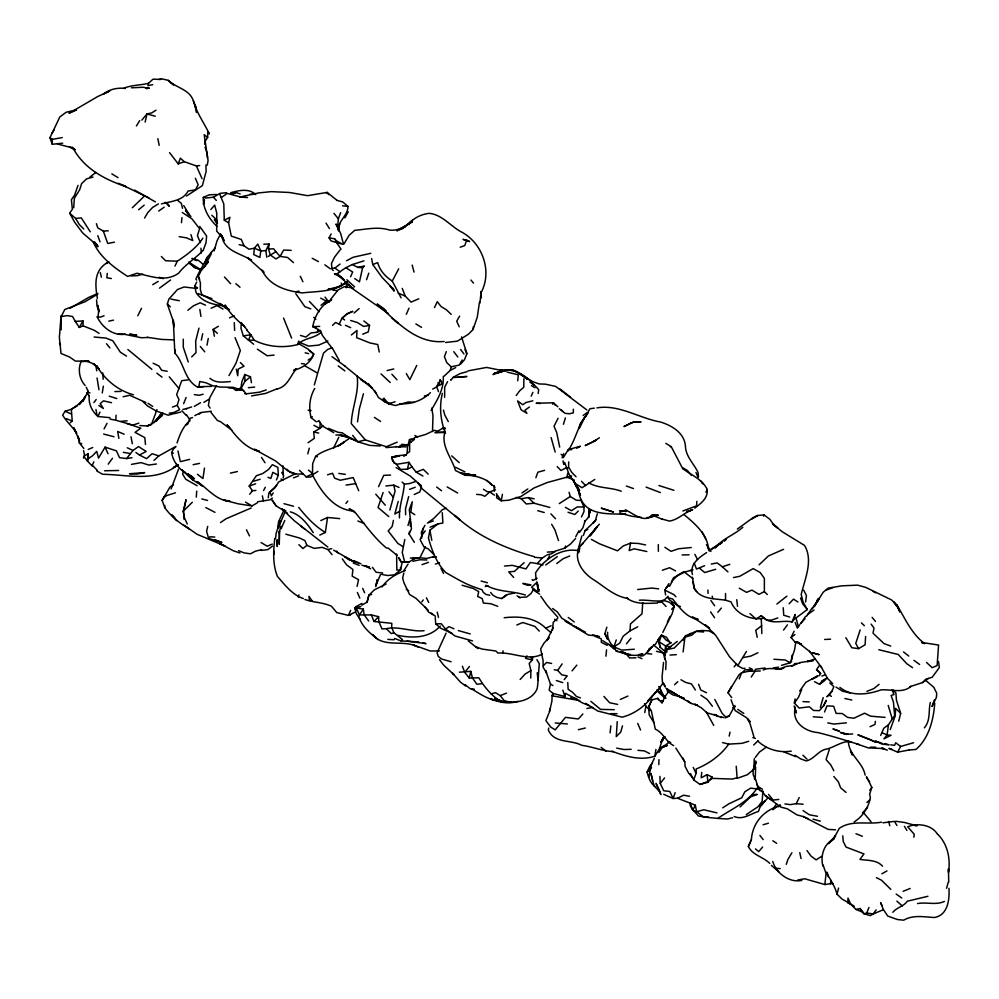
<?xml version="1.0" encoding="UTF-8"?>
<svg xmlns="http://www.w3.org/2000/svg" width="999" height="999" viewBox="0 0 999 999"><rect width="100%" height="100%" fill="white"/><g stroke="black" fill="none" stroke-linecap="round" stroke-linejoin="round"><path stroke-width="1.5" d="M183.292 339.173L183.279 347.202L188.262 361.988M496.653 495.279L496.653 497.827L501.211 500.774L508.853 500.187L521.003 496.453L534.103 487.949L547.265 482.517L571.628 475.886M948.95 888.311C949.649 899.487 947.914 915.221 934.427 917.507C924.1 916.995 913.186 914.584 903.683 920.179L897.552 919.555L887.774 916.071L883.328 909.44L880.569 902.584L882.129 905.618M357.142 376.123C359.34 392.495 351.898 407.492 351.286 423.613L365.372 439.922L386.326 446.728L397.165 442.195M62.662 143.182L52.26 144.268L52.285 139.373L49.95 137.687L59.853 116.945L66.121 112.263L75.924 110.052M183.017 524.562L189.173 528.833C179.67 523.251 171.279 516.708 164.785 507.704L164.81 505.444M481.019 296.578L481.081 291.571L479.97 303.022M530.744 678.121L530.881 670.541L529.183 663.411L532.367 659.989L532.692 657.117M568.706 461.875L568.606 467.182L571.753 472.34L576.036 476.748M410.314 526.198L410.489 518.706M706.53 781.917L700.074 784.465L693.681 779.944L696.091 773.388L696.203 768.968C708.978 763.711 720.516 755.644 728.721 744.118L741.945 743.343L748.688 741.295M399.475 517.919C398.913 506.293 403.559 495.604 404.295 484.09L402.085 482.08M658.828 764.572L658.965 759.627M204.832 144.38L204.82 141.746L207.642 137.412L207.842 131.743L209.34 133.878C204.058 122.815 196.603 112.899 193.406 100.961C189.66 89.211 176.074 87.937 168.182 80.332L161.626 78.821L158.928 79.458M767.282 594.517L764.36 591.633L764.372 578.384L760.214 572.552L753.184 568.606L739.847 576.261L733.491 577.584M274.101 554.258L274.213 551.348M948.713 882.204L948.451 868.793L948.463 872.377M795.816 642.17L794.517 649.962L790.197 662.749L781.468 665.384M263.798 244.206L269.081 244.043L265.884 250.587L260.801 250.961L254.395 248.227L248.888 249.213L244.006 245.766L241.321 239.473L231.293 236.114L228.584 222.752L224.288 220.23L223.776 203.896L219.53 193.644L213.474 197.215L205.831 198.039L203.297 197.402C202.722 208.429 209.103 219.056 216.983 226.348M797.814 879.957L804.757 878.783L824.849 884.552L826.073 873.638L823.114 865.034M665.696 669.617L666.096 661.575L664.522 657.979L666.233 649.775L677.285 641.408M279.445 531.118L279.258 544.143L279.445 531.118L278.996 533.279L280.831 526.186M865.584 636.488L865.134 644.767L858.591 648.651L851.785 647.727L845.841 637.699M948.538 872.015C950.561 858.616 947.676 844.367 937.949 834.452M70.242 422.764L72.215 421.004L71.341 409.303L77.185 405.569L71.341 409.303L65.097 411.251L62.637 415.109C66.483 421.753 72.502 426.698 76.698 433.354L73.751 427.697L79.57 440.921L77.91 436.001L79.308 442.869L83.841 448.476M552.135 694.917L551.923 701.086L549.4 712.212M795.354 707.23C791.208 721.815 804.882 731.58 817.869 732.567C832.005 736.026 845.454 740.334 859.277 744.58M696.84 501.348L696.565 505.844L682.879 510.976M762.474 789.285L757.642 786.263L755.744 779.557L754.37 778.858L755.232 779.52L755.644 767.032M97.74 294.118L84.94 301.785L64.785 309.49L61.151 316.683L61.176 329.782M354.008 511.076C333.916 509.952 320.929 491.333 312.462 474.875L312.687 463.586L315.609 456.418C323.926 449.375 335.614 448.713 344.305 442.07L338.299 445.866L348.888 438.773M607.642 632.217C607.03 637.724 609.715 643.406 613.948 646.852L619.817 643.056L623.126 636.263L630.007 630.869L630.469 623.938L642.007 613.773L642.732 602.634M196.279 497.102L196.716 491.158M241.396 322.602L240.984 328.321L243.344 335.901L253.646 344.218M479.47 302.16L477.297 317.058L473.026 329.533L468.456 334.19L457.392 341.159L445.566 342.507M791.745 659.939L792.082 655.307M320.242 422.477L319.78 428.434L313.674 432.055L314.31 438.361L308.029 442.744M588.598 517.195L590.059 509.877L588.598 517.195L589.198 509.478L588.598 517.195L584.465 521.878L585.152 520.779L582.879 527.809L579.507 532.342M61.064 315.759L59.378 337.35L60.989 353.434L69.68 357.093L75.424 361.101L89.011 361.213L81.356 361.576M83.541 458.079L83.741 456.331L88.037 453.758L87.45 461.063L92.283 466.108M138.824 423.139L132.805 425.112L115.722 420.192L116.121 415.234M277.997 528.121L278.509 521.853L284.24 509.552M755.219 766.083L755.644 761.026L755.119 765.296M754.282 758.653L753.808 768.843M340.647 212.625L338.374 218.793L337.849 224.7L339.161 230.657L336.026 224.013L340.746 233.654L343.132 242.882M338.474 230.906C337.25 221.141 348.077 215.846 347.952 206.381L342.645 201.873L336.763 200.387M181.468 222.677L181.968 217.62M357.517 421.84L359.315 409.053L363.436 393.756M605.931 656.206L606.568 649.787M701.748 772.402L701.198 777.809L707.117 774.662L712.037 777.01L712.487 778.371L732.592 779.083L737.087 777.647L736.238 766.233M275.549 538.561L276.124 533.241L278.221 527.11M517.707 380.756L518.344 374.825L507.017 372.065M107.305 273.376L106.831 277.784L111.351 278.534M291.196 250.362L283.641 250.062L280.107 256.368L275.974 258.941L270.267 254.982L268.531 249.001L269.081 244.043M552.372 630.344L553.271 622.265L557.754 618.319M610.077 732.841L610.851 725.848M319.792 535.077L325.349 532.467L327.535 517.482L339.722 518.618M714.16 633.616L708.728 630.844L701.435 630.506L696.166 631.356L691.695 635.164L684.914 637.2L683.116 651.935M617.232 721.653L616.271 736.638L620.704 732.117L622.514 725.886M431.081 410.452C437.387 399.687 444.006 389.485 443.269 376.436M769.792 863.386C763.236 856.83 752.522 855.269 748.363 846.478L751.086 839.884M725.524 593.506L725.536 600.187L730.993 601.835C736.076 614.447 751.223 620.579 763.985 618.206C772.14 624.987 782.791 619.68 792.007 621.977L794.242 619.293L807.317 609.527L803.159 602.235L801.198 594.542C804.844 578.896 813.536 560.476 804.507 545.404L782.492 531.905L772.639 524.013L777.771 528.084L773.638 524.188M268.269 497.727L268.881 492.919L276.661 485.414M473.026 329.533L473.414 326.573M805.606 601.997L806.43 595.579L803.696 590.134M538.161 393.481L538.686 389.548L533.878 384.54M283.216 477.872L283.591 475.212L282.168 472.702M663.536 662.412L662.1 676.473L662.424 682.18L665.134 686.937L664.897 685.389M346.278 287.737L347.128 281.805M664.859 651.373L665.646 645.978L670.966 642.832L665.983 639.972L661.525 635.102L658.241 639.497L659.989 647.015L664.859 651.373L665.084 655.294M278.159 527.672L279.096 521.416M875.411 721.34L874.949 724.45L870.042 726.698M414.373 542.345L409.115 534.04L409.515 531.431M694.804 508.141C700.898 503.259 708.054 498.476 707.23 489.51C702.622 479.32 691.046 475.074 682.667 468.543L682.767 467.819L687.349 470.454L691.358 475.374M73.689 207.829L74.363 198.339L79.708 189.648L81.618 183.604L86.626 178.833L93.032 177.073M523.913 378.733L523.726 387.3L519.567 390.909L516.233 395.504M913.823 837.237L914.272 834.327L907.704 826.797C917.419 822.839 931.493 824.487 937.474 834.177M204.47 468.056L202.947 478.546L197.402 474.238M755.232 765.147L755.706 762.15L754.208 769.155L755.444 763.498L753.096 769.68L753.171 774.512L755.232 779.52M102.26 392.932L103.347 386.163M553.284 627.447L547.065 640.047L549.088 637.612L544.105 643.006L540.646 648.9L543.094 660.564L543.131 667.257L546.553 672.889L545.604 670.516L550.449 683.953L549.15 690.209L552.971 693.418L564.947 696.54L565.459 693.393L577.11 699.437L570.829 697.727L576.735 699.025M611.863 751.198C625.424 756.293 640.484 761.038 654.832 756.181L655.918 749.475M824.849 884.552L830.444 883.728L830.993 880.369M233.866 388.973L236.189 390.422L240.921 387.774L241.945 381.593L244.755 374.525L250.487 376.798L251.436 382.704M644.78 712.549L645.891 706.093L644.567 703.621M196.84 288.499L184.091 286.975L177.41 289.573L168.856 299.163L167.308 304.108L173.314 321.241L173.851 327.023L173.314 320.204L174.825 353.097C184.291 362.974 184.291 380.107 197.652 387.125L198.851 386.725L199.775 381.493L206.131 382.829L212.637 385.726L220.242 387.05L233.054 387.325L243.731 390.759M823.601 705.818L826.348 700.311L823.526 705.744L819.417 710.639L813.561 710.464L809.377 706.805L799.125 708.054L794.355 703.071L795.129 698.913M386.326 446.728L386.163 447.602L396.303 446.828M408.678 496.59L405.519 508.703L405.606 514.747M549.388 711.738L549.987 708.466M794.242 619.293L795.117 614.522L792.007 621.977M404.807 539.485L402.26 552.447L404.77 562.237L408.953 562.087L414.922 558.254L419.992 557.617L425.399 546.69M174.825 353.097L175.399 350.075M442.282 512.687L442.869 523.001L437.899 523.963L429.907 530.232L428.446 537.962C431.805 550.424 436.65 563.174 445.716 572.552C455.806 578.146 465.634 584.427 476.71 587.874M207.005 345.142L208.267 338.486M502.447 494.293L501.211 500.774L496.353 493.643M274.775 538.473C273.351 551.073 272.565 564.36 277.422 576.435C284.827 584.877 292.42 594.917 303.334 598.576M363.836 320.966L369.53 325.399L368.281 331.918L362.712 334.228M645.629 544.954L638.286 543.444L630.594 543.144L629.17 550.586L634.165 548.813L646.877 551.535M214.148 250.886L217.02 240.871L219.368 236.288L221.803 235.801M566.858 477.834L567.794 473.214M579.632 700.561L552.459 695.891L552.971 693.418M393.431 520.367L392.195 526.411L388.186 531.006L397.889 543.468L403.309 546.815M401.973 563.124L400.549 570.029L394.405 574.862L387.512 575.524L381.618 574.375M511.063 701.76L506.431 702.122C517.844 702.896 532.667 700.324 537.262 688.361C538.411 680.194 538.511 672.077 539.31 663.723L536.888 659.677M375.811 586.663L377.272 579.695L376.011 585.426L380.457 574.587M201.336 340.097L202.71 333.703M548.726 728.046L548.301 729.994C554.22 743.78 570.854 739.422 581.643 745.291C592.482 746.74 602.684 751.111 613.486 751.66M357.08 586.413L358.529 579.707L352.185 576.148L352.897 569.505L346.641 564.897L342.307 558.916M423.077 528.321L421.653 538.149M729.17 736.088L730.019 732.167M396.416 464.323L400.636 469.455L407.442 469.155L408.966 462.325L396.416 464.323L392.607 461.014L391.733 457.342L395.966 455.919L406.456 454.795L403.683 456.256M442.357 393.431C439.073 406.855 440.571 420.591 445.454 433.404L445.129 431.256C440.397 445.604 451.685 457.492 455.482 470.529L465.184 475.324L475.374 475.586M145.155 122.065L146.965 113.998L151.723 112.899L156.006 110.19M204.383 200.15L203.459 204.221L204.42 199.9M348.663 284.253L352.497 288.361L337.35 274.313L340.334 276.835L334.453 273.813L336.051 274.463L345.804 267.707L352.297 264.56L357.842 267.382L364.41 266.021L362.612 267.682L359.453 281.855L354.745 278.571M669.193 690.646L664.797 696.865L662.062 703.121L657.817 698.338L651.81 699.862L648.688 706.892L649.2 714.934L653.858 722.464M432.517 431.543L432.979 415.684L431.78 408.141M494.742 697.752L501.635 702.022C492.057 696.403 484.453 687.187 478.858 677.809L469.268 678.046L470.791 671.353L459.39 672.19M819.605 675.674L820.216 672.976L816.558 669.667L819.492 665.334M77.997 185.389L74.65 195.017L71.416 199.675L72.353 209.253L69.693 213.199L74.588 222.165L82.717 233.004L97.84 245.929L95.405 243.169L97.815 246.828L94.518 241.82M207.73 526.411L206.581 531.256L208.641 538.436L221.915 542.494L215.16 539.735M389.885 510.002L395.067 491.133L393.781 485.152L385.889 485.964M860.176 629.907L855.756 643.393L858.591 648.651M198.963 328.122L195.679 341.071L196.029 352.61L191.683 356.905M183.329 471.466L182.655 474.238L185.802 479.295L197.115 485.726M398.201 501.461L394.817 514.023L399.662 511.313M314.323 384.927L323.451 353.209L327.597 349.5L332.267 347.677M898.725 721.203L900.661 713.386L896.453 700.249L895.903 692.994L892.669 689.772M228.584 222.752L229.945 217.295L224.288 220.23M403.871 573.051L402.634 577.971L403.908 582.704L409.553 594.455L415.996 598.364L428.246 610.314M854.282 906.193L841.97 899L837.037 894.192L838.586 888.074M578.646 552.722L579.882 547.914M307.792 453.871L309.253 448.189M338.124 228.421L339.073 224.763M581.83 535.914L578.259 549.125L578.583 551.723M443.943 376.323L450.274 370.342L451.198 366.808L446.74 362.55L444.418 356.668L446.316 351.673M160.727 79.433L152.997 79.171L148.576 83.242L147.914 85.689L152.735 84.64M780.644 805.606C764.01 809.665 752.172 823.014 751.373 840.259M890.246 729.557L895.216 715.958L895.591 708.353L900.661 713.386M946.577 888.261L948.201 882.354M187.275 524.063L184.478 517.882L183.217 511.201L186.026 499.7L183.529 512L184.116 519.393M554.582 551.348L564.959 548.101L565.559 545.966M854.195 821.902C862.699 816.633 868.468 807.479 870.379 797.726L869.642 794.205L871.815 787.474L866.595 776.648M820.366 707.354L823.201 697.602M366.845 602.409L368.943 595.117L374.375 589.86L386.163 583.99M597.327 513.798L595.317 520.654L585.127 530.581L583.354 535.489M346.953 281.693L346.154 284.415L347.352 287M579.258 427.247L580.344 423.551L588.124 412.812M817.619 599.263L816.608 602.672L823.164 592.295L828.121 588.136L841.895 585.826L857.592 585.152L865.821 587.424L891.608 599.949L897.002 605.069L899.762 612.05M407.992 525.449L410.227 517.969L409.315 509.602L412.262 501.748L410.826 512.112L414.797 514.722M607.255 638.873L604.894 633.616L606.843 627.172M251.149 335.152L254.208 340.222C267.407 346.915 283.341 348.314 297.69 344.555L298.751 341.009M169.256 413.211L173.988 412.487L179.62 409.69L177.235 405.282L178.983 399.55L176.648 394.692L181.706 380.681L188.312 379.857M563.448 424.288L565.372 417.944M300.412 335.439L305.881 337.063L311.001 332.879L317.183 332.305L318.082 329.408M829.307 749.6L826.048 759.615L830.806 764.947L833.828 770.729M337.937 229.483L339.747 224.001M930.294 702.459C928.321 710.863 930.781 720.391 924.362 727.859M171.079 488.948L178.584 469.055M278.109 528.196L279.308 524.6M285.689 510.477L278.571 526.91M786.263 864.372L787.899 859.465L791.882 852.796M620.466 651.698L624.387 653.358L616.358 651.298L613.948 646.852L616.258 639.934M366.533 279.72L368.781 273.164M81.443 360.764C77.597 368.681 79.158 379.158 85.177 385.489M934.29 699.949L932.005 706.53L936.363 697.489L936.737 693.231L933.815 687.312L925.386 680.132M763.611 516.146L764.06 514.897L769.892 519.33L773.538 524.625M675.149 792.644L673.076 798.513L663.748 794.305M177.073 442.894C179.77 434.665 183.142 426.123 190.085 420.542M535.876 477.722L537.874 472.202L544.592 470.342M383.092 492.532L378.047 507.529L388.786 516.57M421.503 487.15L419.755 491.97L414.198 494.53M588.748 515.459L590.696 510.052M278.559 527.435L280.881 521.053M281.156 528.671L284.765 520.541M156.955 409.59L151.411 424.712L147.34 425.974L139.848 425.562M169.543 152.622L178.222 163.886L180.357 158.167L184.315 161.701L196.366 165.934L199.663 165.534M761.887 804.657L764.722 801.036L760.314 806.393L758.428 811.463C750.374 813.81 742.969 820.266 734.19 816.533M579.495 428.034L584.89 417.033C577.385 427.522 575.237 440.659 567.744 451.198M203.496 249.513L206.031 242.782L206.618 236.089L199.763 226.373M204.633 263.586L206.718 258.017L214.947 248.077M204.445 266.87L211.101 254.233M480.869 293.082C492.882 271.266 482.33 242.257 460.314 231.381C449.925 225.412 441.583 214.423 429.083 213.336C421.079 214.298 413.399 218.182 408.216 224.425L412.5 220.117M85.39 396.778L88.074 391.283M88.037 453.758L88.436 458.466L87.45 461.063L83.741 456.331M739.235 678.895L741.558 672.864L748.201 671.328L760.289 670.991M824.562 711.975L826.96 705.893L833.641 706.218L836.138 713.398L842.269 713.548L847.627 717.407L853.97 718.206L864.535 713.199L870.703 716.183L885.114 717.382M314.71 388.449C309.54 397.465 308.541 407.617 311.114 417.669L316.396 421.853M461.575 336.875L466.883 353.708L464.448 359.777L460.776 363.961M276.436 479.945L278.321 475.249L277.859 467.345L272.34 464.685L268.581 469.455L262.662 473.551L256.368 475.749L249.201 486.101L252.422 490.696L255.931 490.447M183.604 403.683L186.114 397.49M850.786 904.357L847.976 898.089L847.814 902.859L850.786 904.357L856.068 909.465L860.064 908.516L863.873 913.698L866.682 913.074L868.968 907.467M466.67 240.21L463.024 239.36L469.642 241.583L466.67 240.21L464.697 245.629L460.202 247.203M563.748 453.621L562.062 457.679L563.311 457.629L568.344 449.6L580.382 446.253L576.735 448.264M831.418 696.328L828.87 695.042L831.942 691.271L833.853 686.65L829.794 683.004M801.722 689.385L798.551 697.177L794.355 703.071M880.706 735.389L883.753 728.296L888.436 724.787L894.642 715.496L893.443 702.072L891.12 695.466L893.98 694.555L892.07 689.872M378.584 486.663L383.741 475.337L390.597 475.074M666.071 606.493L662.087 602.297L662.986 600.212L669.318 602.222L674.313 606.306L672.065 613.886L662.774 632.454M447.54 381.668L444.692 387.137L444.617 397.302M350.574 276.773L352.672 271.99L345.804 267.707M406.306 314.273L408.978 308.204M651.81 699.862L648.688 706.892L651.311 710.739L655.307 729.145C663.398 732.766 665.883 741.807 673.638 745.629M350.661 610.352L348.439 615.384L336.788 612.587L331.506 606.293C323.139 602.347 313.686 602.547 304.882 599.5M585.476 416.97L589.872 408.753L594.293 408.154M333.604 448.002L338.823 437.212M409.115 534.04L411.451 528.833L410.776 521.753M531.193 396.166L532.904 392.37M85.027 396.378L82.767 401.336L85.315 396.953M246.691 330.095L250.911 334.727L248.389 340.284L253.671 340.097M205.644 261.676L208.067 256.343L198.626 273.239L195.866 279.071L196.678 280.107M340.996 325.399L339.26 324.088L341.833 318.431L347.065 313.748L352.822 311.338L346.641 314.223L341.833 318.431M434.54 307.592L437.25 301.673L441.071 306.493L446.453 309.84L451.236 314.373M654.869 786.225C650.124 782.991 648.463 777.259 647.115 771.99L649.737 766.333L652.484 763.061M223.739 305.894C213.174 304.67 202.36 302.135 196.104 292.62L194.755 286.226L196.678 282.068M667.357 622.24L670.054 616.408M110.015 417.682L97.902 416.496L99.937 412.112M581.493 516.933L583.99 511.6L583.953 507.042L581.193 500.499L576.311 500.199L570.267 496.503L569.043 492.307M229.433 309.603L225.312 307.829L219.792 303.359L222.852 305.644L201.823 294.73L200.324 289.373L200.424 282.854L198.314 276.486L200.849 271.091L208.354 261.8L206.793 263.823M913.61 742.744L900.636 746.453L897.614 752.16L888.923 748.401L891.657 749.125M725.049 717.944L729.158 716.058L734.927 705.569M794.867 641.92L797.552 642.057L801.548 644.28L794.867 641.92L791.096 637.524L794.08 631.231M93.881 461.825L92.295 465.172L97.103 470.179M174.95 266.109L177.298 261.201C186.776 254.907 196.691 247.702 202.834 238.162M705.943 492.182L707.23 489.51M654.37 758.253L651.011 765.296L648.975 776.96M758.116 786.538C749.225 801.747 731.792 808.753 717.769 818.406L703.446 817.007L696.703 811.712L692.831 810.214L690.334 805.768L690.122 803.109L677.484 798.238L673.076 798.513L669.78 791.483L663.723 790.758L660.239 783.366L659.902 776.398M439.897 381.168L436.288 387.125L432.704 389.061M558.066 418.281L554.02 426.273L556.655 432.367L559.69 447.09M748.363 846.478L750.773 841.495M416.745 365.447L409.84 379.645L406.318 373.638M401.074 297.789L392.27 281.069L398.688 268.806M784.914 803.945L790.184 804.62L796.215 803.696L799.237 797.552M695.304 805.231L692.831 810.214L690.122 803.109L695.304 805.231L696.703 811.712L703.796 809.752L716.945 812.899M137.8 315.746L141.508 308.304M731.693 697.627L728.009 692.757L739.023 674.762L741.558 672.864M684.228 638.436L685.564 635.764L691.046 633.478M257.517 502.722L251.948 505.931L238.262 503.833L223.801 500.087L229.92 501.161C216.446 500.761 207.592 488.449 197.09 481.53L202.76 486.251L193.007 480.069L181.543 469.817L185.864 472.964C178.459 468.868 172.864 460.939 171.628 452.547L173.564 448.726L175.712 446.953M671.316 582.142L673.613 577.622L683.953 572.439M210.377 254.108L211.363 252.173M446.078 633.141L437.087 652.772L438.261 656.368L441.396 658.94L451.136 661.763M548.851 713.274L545.879 720.679L550.761 727.085L555.194 729.869L565.459 717.357L578.309 718.968L582.879 714.01M421.915 531.143L424.925 525.312M263.561 490.596L265.309 487.262M104.071 428.921L107.03 423.339M683.291 640.047L685.564 635.764M815.309 604.682L818.581 598.538M329.071 237.849L334.628 238.786L336.126 240.647L342.832 244.368L330.956 240.896L329.071 237.849L331.181 233.941M266.246 389.935L259.49 392.182L246.229 393.843L241.283 388.099L244.942 381.318L250.487 376.798M575.736 536.725L578.97 530.744M344.905 217.907L348.264 211.738M547.727 559.178L549.537 555.881M669.53 586.326L673.039 580.007L677.859 575.174L683.84 571.678L692.794 578.508M815.783 604.133L818.98 598.401L812.15 608.903M343.893 244.068L349.063 235.339L354.77 230.332C366.446 229.308 378.034 226.336 389.672 230.095C398.489 231.056 405.519 226.273 412.462 221.703L396.79 230.794L402.41 228.746L411.975 220.642M75.312 321.403L79.283 327.447L82.979 320.891L75.312 321.403L72.54 316.471L67.058 315.609L61.151 316.683M462.15 360.002L459.278 365.085L451.198 366.808M728.009 692.757L731.58 686.438M651.535 767.307L649.6 770.704L647.115 771.99M229.008 375.549L236.039 363.137L240.347 350.524L235.04 337.6M459.615 316.096L456.705 321.203L459.228 326.798M680.419 606.493L677.921 605.744L669.792 600.174L667.844 597.702L672.614 598.975C679.545 607.38 686.051 617.669 698.139 619.38L692.344 617.007L709.602 628.334L705.394 624.974L715.808 635.464L729.557 656.83L737.786 665.646L746.428 651.473M665.609 594.892L664.822 590.159L668.943 583.566M164.398 496.578L162.163 500.437L164.785 507.704M131.993 457.742L126.573 458.566L119.53 457.692L116.408 450.849L105.07 447.14L98.564 458.104L96.728 451.386L92.607 455.731L88.436 458.466M552.547 404.22L553.421 402.772L557.892 406.78M144.568 218.057L147.827 212.587L152.522 207.505L158.404 203.896M806.418 616.371L812.05 608.129L815.209 605.794M527.01 655.856L525.524 658.341L532.367 659.989L530.831 657.342M533.766 589.023L531.106 593.431L526.635 597.065L518.993 597.377M273.202 492.882L271.378 495.866L269.892 491.983L274.538 488.311L278.659 481.955L295.617 473.626M136.413 125.961L139.698 120.642M654.832 756.181L659.09 749.487L663.261 737.574L661.113 741.77L664.685 736.75M403.971 570.491L408.067 564.073M659.889 637.237L655.519 644.093L648.963 649.263L652.21 646.553L647.627 652.21M835.501 835.838L833.241 839.36L839.372 828.271C851.96 819.63 867.756 824.812 881.48 822.165M751.223 677.072L755.331 670.766M85.277 396.878L79.221 404.62L84.49 398.763L75.187 407.205M658.878 752.472L662.287 747.277L667.494 745.366L660.364 748.151L664.535 745.279M51.761 133.491L54.283 129.67M326.461 193.419L327.123 192.407L336.963 200.312M330.344 299.75L338.112 289.922L344.243 286.676L353.571 288.099M706.593 552.609C699.2 557.38 689.372 564.298 692.482 574.487M580.719 545.691L599.325 524.25M798.213 626.935L799.575 624.899M356.406 608.291L359.453 614.897L363.349 609.128L354.757 607.717L356.406 613.861L360.127 619.305M216.421 385.614L209.728 397.777L208.379 405.544L210.115 408.067M801.161 622.852L805.644 616.321M554.245 669.767L557.692 670.391L562.162 663.885M647.802 700.886L658.716 689.235L662.449 683.803M799.65 691.096L805.868 682.305L818.106 675.674L812.012 679.133L817.12 676.76M800.261 623.875L805.007 618.718M876.148 909.877L873.276 913.91L870.279 915.646L863.873 913.698L860.064 908.516M835.451 835.788L828.396 843.631L833.865 838.96C823.863 843.693 820.241 855.831 822.876 866.046M126.573 458.566L133.004 450.462L138.511 446.578L146.166 451.448L139.473 455.032L135.864 452.435M421.878 601.823L423.226 599.949M108.217 464.148L112.475 458.279M661.638 740.933L664.797 736.588M93.182 241.833C99.763 257.255 114.048 267.52 127.635 276.436L136.988 273.251C150.712 276.136 165.622 282.492 178.596 273.214C185.664 264.011 195.754 258.379 203.484 249.987M773.126 808.79L776.573 804.045M869.742 790.309L871.815 787.474M93.943 402.547L96.154 399.55M783.541 630.069L787.399 624.887M814.322 605.694L819.205 599.15M652.447 695.991C645.292 706.181 634.203 714.11 622.102 717.17L597.727 711.013L585.726 703.346M299.038 594.967L297.852 596.54L298.464 597.027M425.224 530.881L421.903 535.289L420.117 539.66L424.001 546.977L428.259 548.901L434.041 554.657M867.607 807.267L862.437 813.036M144.805 195.729L132.318 207.73M249.738 494.23L252.422 490.696M596.553 527.897L589.635 536.076L597.277 526.423L590.496 535.427M755.281 757.479L759.427 752.06L766.146 747.277M469.268 678.046L464.797 672.414L469.455 666.42M814.56 681.718L819.542 684.303L822.115 681.006L827.147 677.884M345.941 503.434L347.764 501.098M734.178 666.845L736.563 663.811M700.074 784.465L707.904 782.279L712.037 777.01M160.652 414.523L159.74 415.671L163.324 413.399M156.294 421.278L160.764 415.634L157.293 419.717L162.5 415.359M626.46 643.856L630.918 638.224M381.993 586.95C387.5 578.883 396.353 573.763 405.344 570.566M660.239 783.366L664.585 777.959M564.223 679.62L567.232 675.886L561.775 674.837L557.692 670.391M767.607 798.201L760.314 806.393M572.052 670.866L576.81 665.109M717.806 612.312L721.34 608.079M141.858 120.067L146.965 113.998L155.295 116.221M208.641 538.436L210.052 536.763L214.797 537.075M791.096 637.524L794.904 634.565M192.357 502.247L183.217 511.201M593.119 523.114L596.041 519.717M762.637 847.052L758.703 851.61L755.506 848.938M210.851 209.515L214.673 205.107L216.795 213.162L216.683 231.106L223.414 238.711M778.283 806.792L780.119 804.657M671.665 609.29L674.313 606.306L671.69 602.921M647.664 651.585L650.436 648.451L645.304 654.12L642.956 655.819L640.297 656.031M684.914 637.2L674.325 648.026L666.233 649.775M655.744 692.369L647.914 700.823M340.035 250L334.578 257.08L331.456 263.611L331.993 269.268L333.266 270.567M504.483 566.046L512.387 565.347L525.924 568.918L530.419 562.474L537.25 563.586L542.332 557.991L545.866 555.706M575.611 538.449L570.616 543.931L564.959 548.101M399.875 403.708C411.188 404.558 422.427 400.599 430.394 392.657M831.942 691.271L826.91 696.778L830.044 693.818M520.142 679.47L525.124 674.063L530.881 670.541M552.459 695.891L553.246 695.067M789.123 603.771L793.518 599.125L797.914 601.997M154.046 422.477L162.238 412.987L154.046 422.477L147.34 425.974L149.725 424.825M654.357 693.818L658.716 689.235M909.989 686.65L922.552 682.592L925.798 679.208L932.204 677.26L939.322 667.582L938.548 661.538M665.883 588.311L668.806 585.277M371.378 614.934L373.976 621.49L378.609 616.695L371.378 614.934L359.453 614.897M125.362 334.178C113.212 336.238 102.223 327.372 97.228 316.945L98.177 315.971L98.601 311.226L97.84 305.407L99.163 311.688L96.953 305.831L96.603 299.8M742.707 672.215L745.054 669.805L752.547 669.705M759.065 564.822L768.481 555.919L783.591 549.313M668.131 596.228L663.96 600.424C655.806 602.085 647.727 599.662 639.348 600.199M583.416 543.006L579.283 547.152C573.114 560.177 583.316 573.638 594.093 580.019C604.894 587.012 614.497 596.341 627.822 598.451L626.823 598.114C635.401 604.67 647.29 603.359 657.479 603.071M539.148 589.622L537.262 591.495L531.568 587.275L537.037 582.267L537.887 585.214M578.259 511.051L574.775 514.497L568.031 512.25M543.394 665.634L546.64 662.437L551.598 663.473M715.097 547.864C722.564 538.636 734.215 534.952 742.831 527.272M753.696 745.004L758.091 740.734M332.542 325.374L335.527 322.502L339.26 324.088M892.831 912.274C896.815 907.317 903.683 906.53 907.354 901.185L927.934 896.29M715.209 547.689L719.118 543.968L709.028 550.574M674.55 684.74L677.772 681.705M740.059 806.93L750.536 796.902L757.279 794.392L752.397 794.717M345.854 282.555L340.234 286.426L328.159 289.273L334.665 288.499L347.64 282.205L345.854 282.555C334.153 292.145 316.77 291.209 302.247 292.894C286.251 290.921 269.505 285.914 262.038 270.155L263.936 272.34L247.69 257.817L251.498 260.289C240.896 253.396 224.525 251.286 221.865 236.376M317.707 421.578L318.818 420.542L322.502 426.024L333.778 432.667M387.812 639.397L393.968 639.747L394.63 638.473L400.936 640.871L402.397 639.51L393.856 632.717L391.683 627.335L391.795 623.326L373.976 621.49M153.996 460.377L158.853 455.894L175.812 446.478M724.213 541.246L726.261 539.398M108.841 261.676C93.731 269.83 94.967 283.903 97.378 298.414M791.633 661.488L790.197 662.749L785.214 660.002L773.875 659.265M354.146 312.987L359.103 308.604M660.789 742.07L662.999 740.122M106.668 263.586L107.954 262.475M576.198 484.14L582.005 487.712L594.792 479.445M866.857 802.459L869.667 800.062M786.875 596.141L776.872 604.033M407.205 453.246L409.615 451.685L409.69 442.969L414.41 439.435M321.041 305.307L326.173 301.024L329.083 302.322L325 297.09M138.661 209.715L144.193 205.132M490.609 592.532L493.081 595.342L496.84 597.402L501.673 598.551L506.118 594.929M879.095 684.315L873.875 688.573L866.882 691.358M332.03 554.632L327.897 549.525L322.115 547.352L314.235 548.376L306.893 545.354L302.934 548.563L298.913 544.667M311.114 417.669L312.312 416.708M351.348 334.99L357.018 330.469L356.643 337.674L369.942 342.932L377.772 344.555L379.233 352.023M323.114 425.786L319.78 428.434L313.898 425.287M737.362 529.07L752.672 517.969L757.829 515.496L764.06 514.897M187.874 310.264L193.519 305.781L200.162 302.809L205.494 305.195M320.816 332.592C314.198 338.499 303.971 337.887 297.69 344.555M440.259 626.048C429.333 638.249 412.737 638.349 397.877 635.352M772.814 809.777L775.848 807.404M332.517 268.356L334.927 268.069L340.085 264.061M199.176 414.061L201.186 412.5L211.189 411.238M170.554 279.982L159.503 288.137M761.226 618.955L761.6 625.774L755.744 630.282L757.23 637.25M556.768 563.561L562.937 558.828L569.717 555.968M272.315 498.064L270.005 499.825L257.542 501.773M90.01 176.96L95.991 172.402M268.306 256.456L275.861 251.686L280.107 256.368L287.587 257.48L293.506 262.625M524.113 562.674L514.398 571.391L508.691 571.89L513.698 577.447M272.577 546.066L267.807 549.612L260.926 550.449M719.617 544.193L721.952 542.457M583.166 415.484L586.975 412.687M545.716 564.997L557.317 556.605M819.542 684.303L825.012 680.369M428.783 522.04L433.566 518.618L442.37 509.74L446.103 508.191M570.267 496.503L559.29 503.583M529.458 407.005L524.95 410.214L526.923 413.374L521.066 409.752L517.582 400.924L522.789 404.72L526.073 402.472L532.854 400.799M807.504 614.635L814.01 610.027M435.227 617.607L435.714 623.851L441.346 623.776L445.529 629.083L449.038 626.61L453.921 628.771M922.552 682.592L928.408 678.458M221.416 197.477L227.235 193.406L240.759 197.053L247.565 197.565M158.679 211.051L164.148 207.23M665.771 744.667L669.268 742.245M567.382 468.281L568.081 467.807M220.492 522.577L225.949 518.818L251.236 507.967M709.178 550.886L722.065 542.607M186.476 196.054L202.385 185.614L206.169 171.291L205.919 165.047L207.28 165.06L208.079 160.527L204.183 134.715L207.642 137.412M69.942 308.316L88.799 297.365L97.815 293.481M521.965 492.944L527.834 488.961M777.771 617.931L771.827 620.042L766.995 620.204L761.126 615.709L756.056 619.068L749.974 613.598M308.154 360.065L311.538 357.829L313.761 354.096L307.742 348.888L299.126 343.931M317.919 471.403L312.462 474.875M501.673 598.551L508.091 594.355L514.473 593.044M173.451 484.765L169.955 487.037L162.163 500.437L163.936 497.402L166.808 495.529L175.487 492.782M722.677 807.841L728.833 803.858L741.77 797.739L744.842 791.782L750.699 788.124L759.914 789.36M821.49 856.405L816.133 859.877L810.976 856.043L807.017 850.561M325.562 303.771L331.631 299.837C321.041 304.595 314.81 315.584 312.774 326.636L320.604 330.831L322.365 335.389L332.33 348.526M593.893 441.308L599.425 437.749M911.063 686.35C902.434 693.768 891.008 689.06 881.043 689.884C868.031 694.542 851.335 696.865 839.934 687.387M175.762 466.346C154.608 482.242 126.898 474.625 102.585 474.275L96.791 470.954M203.871 402.335L209.066 399.188M707.742 781.255L712.487 778.371M177.235 465.297L173.389 467.632L178.122 464.772M445.317 427.984L442.507 428.346L437.949 431.081L434.265 430.332L425.761 434.403L414.21 437.787M214.385 336.238L213.099 329.445L218.369 326.298M754.357 768.818L747.477 774.675L737.225 778.321M152.735 284.665L158.217 281.418M194.293 406.381L200.549 402.722M746.265 814.622L758.129 806.655L762.15 801.36L762.874 791.071M440.097 379.92L442.345 383.866L436.65 386.563L438.499 391.658M361.8 605.182L367.182 602.11L368.943 595.117L371.64 594.492M881.842 873.813L886.975 870.903M542.395 654.07C528.583 661.575 512.737 651.872 497.927 653.096L495.941 651.023L481.78 649.025L475.586 646.565M317.183 332.305L320.492 330.469M822.115 681.006L827.184 678.221M355.644 606.843L361.963 603.421M294.268 369.855L296.366 368.718C290.409 375.911 287.312 387.125 276.673 389.048M346.553 260.751L353.109 257.28L370.754 253.309M537.037 578.271L532.892 580.469L532.105 579.607M437.899 523.963L430.07 527.21M630.007 630.869L637.699 626.823M595.104 440.909L585.189 445.591L596.203 440.01M450.274 370.342L455.656 367.607M764.36 591.633L758.953 594.368L751.935 590.097L746.515 592.37L739.26 588.186M689.185 511.301L692.532 509.615L686.675 512.012M407.442 469.155L411.95 466.895L416.221 472.177L422.914 476.036M566.595 467.644L560.914 470.492L557.217 466.595M677.484 798.238L683.616 795.216L689.472 796.24M354.957 612.187L348.439 615.384L350.612 614.822M694.243 563.149L696.528 569.068L704.62 565.709M194.817 415.584L201.186 412.5M327.872 341.046L318.756 345.117L308.566 346.091L299.488 342.32M692.532 509.615C684.253 512.674 678.346 519.605 669.53 521.091L662.3 519.13M757.966 652.722L750.948 656.043L742.894 657.654M299.5 470.367L306.193 476.86L312.862 473.726L308.479 470.104M320.804 520.566L327.535 517.482M763.211 670.042C769.53 666.595 777.085 670.491 783.803 668.181M504.183 617.744C518.756 616.083 534.765 617.12 545.691 628.209L551.148 625.736M620.329 699.437L627.884 696.091M418.756 298.776L411.064 302.135L405.194 296.029L402.247 288.399M203.297 197.402L209.216 194.842L216.433 194.468M229.47 317.857L234.228 315.821M88.212 449.45L92.745 447.515M79.283 327.447L83.117 325.824L94.256 330.307L99.088 333.379M272.252 544.093L267.233 546.241L261.076 542.532M211.026 308.216L217.083 305.657L222.977 309.053M791.732 666.033L797.352 663.661M585.127 530.581L587.774 529.47M312.587 476.111L310.077 477.16L306.193 476.86M516.82 624.987L522.764 622.527L534.827 626.385L539.273 631.131M293.581 370.404C302.297 368.044 310.589 363.062 313.761 354.096L309.303 350.549M732.779 707.717L735.214 706.73M689.597 634.015L696.166 631.356L703.583 632.017M416.221 472.177L423.264 469.343L428.221 474.138M903.146 891.283L910.201 888.461M371.616 258.541L372.789 264.548L377.684 262.6C379.745 270.517 385.502 276.773 392.27 281.069M405.107 226.985L399.687 229.146L402.322 228.247M277.51 388.648L265.272 393.506L251.561 395.916M491.246 693.943L495.454 692.657L500.212 695.616L506.53 693.119M495.392 489.76L489.797 491.945L484.89 496.266L480.956 494.717L476.598 494.405M529.882 382.118L534.203 385.277C524.413 372.802 507.604 364.56 492.994 374.575L503.521 371.066L494.443 373.351L501.86 371.84M293.431 477.884L298.589 475.886M630.594 543.144L623.301 545.916L617.507 550.836L599.525 543.793L591.383 539.398M517.844 701.31C508.578 704.357 499.587 702.384 490.671 699.025L497.127 700.561C487.624 699.375 479.682 693.693 471.665 688.923M172.415 407.093L177.235 405.282M409.528 489.373L415.247 487.262M778.646 669.205L786.288 666.42L793.955 665.371M249.201 486.101L255.619 483.766M422.04 564.66L428.521 562.3M826.21 590.059L833.004 587.587M815.246 658.828L808.666 661.226L799.612 662.674M178.222 163.886L184.315 161.701M690.272 570.841L692.744 569.954M104.083 315.784L100.437 317.07L97.228 316.945M352.297 264.56L363.973 260.851M427.322 523.076L433.279 520.966M821.89 676.036L824.525 675.112M393.856 632.717L391.308 633.603L386.338 628.683L381.968 628.945L378.783 621.478L378.609 616.695M662.362 570.229L669.63 567.732L675.536 570.904M685.189 572.015L692.682 569.642M415.971 481.381L409.378 483.603L404.295 484.09M186.151 408.728L191.596 406.955M711.213 564.06L717.157 562.924L722.327 566.783L729.844 564.323M883.178 909.802L873.276 913.91L866.682 913.074M52.285 139.373L62.263 137.587M395.067 401.785L388.574 403.833L384.902 401.835L378.409 397.49L374.687 390.584M616.358 651.298L617.607 650.911M192.532 417.545L190.11 418.294L187.487 424.463L185.589 424.887M76.186 110.127L69.018 113.287L97.902 96.441L109.64 91.084L103.397 94.018C109.39 89.323 117.57 87.425 125.062 88.461M327.585 474.787L332.555 473.264L334.64 478.171L340.247 480.244L353.196 477.584L358.703 490.721M453.521 377.522L466.908 376.498L458.116 377.06M435.377 564.073L439.56 562.799M499.775 371.953C505.806 369.38 512.862 368.481 518.381 372.752M253.247 481.343L260.165 479.258M123.764 88.287C131.731 84.853 140.347 85.415 148.576 83.242M944.405 901.423C935.776 905.444 926.51 901.822 917.582 903.571M401.685 446.266L398.701 447.152L395.866 446.491M763.099 824.762L768.431 823.201M203.122 394.193L199.375 395.279L194.305 394.617M715.709 569.268L704.72 572.564L699.512 568.206M467.082 371.665L459.977 373.638L452.972 377.41L450.924 380.319L450.524 379.695M142.807 274.151L137.288 275.662L131.019 275.924M174.438 413.486L168.182 415.197L156.281 411.051L147.477 405.919L143.107 401.735M174.875 413.549L180.856 412M239.76 197.053L258.641 192.932L271.228 191.633L289.523 192.482L307.605 195.679L327.123 192.407L328.683 194.618M424.3 396.016L428.259 394.992M434.553 556.443L426.673 558.429L418.868 557.692L412.662 559.165M386.338 628.683C398.788 625.874 411.176 632.042 424.088 630.706M231.206 192.582C239.061 190.322 249.313 188.199 255.756 194.605M261.476 549.675L255.519 551.161L250.412 553.808L244.106 552.884L238.511 550.636M596.915 407.892C618.831 404.133 639.185 418.244 660.489 422.015C672.152 425.636 684.777 433.116 685.464 446.703C685.901 456.568 694.018 463.898 698.089 472.502L698.476 477.01M546.84 554.944L551.323 553.833L555.144 551.648L547.377 552.11M732.604 817.744L727.422 819.018L717.769 818.406M365.372 439.922L357.779 441.77L348.788 437.637L342.495 432.904L337.962 432.255L328.396 428.346M578.384 729.707L585.314 728.021M387.075 370.554L393.781 368.981M401.76 446.066L398.851 446.753L406.131 446.84M686.588 511.401L689.585 510.714M161.426 203.883C170.879 201.336 183.054 200.874 188.087 191.009L195.467 189.885L198.139 184.69L195.354 178.222M327.897 549.525L331.68 548.663M882.916 822.801L894.48 821.403L896.915 825.486M123.127 396.753L129.733 395.292L145.929 402.547M296.129 291.758L299.051 291.121M230.382 473.114L237.337 471.578M807.554 661.738L813.523 660.426L807.592 661.088M182.879 409.44L187.125 408.529M485.239 586.538L488.186 585.901M412.874 561.263L419.98 559.74L426.86 560.027M346.054 485.077L355.619 483.678M108.816 321.141L113.486 320.167M729.158 716.058L725.574 716.807L722.14 713.361L714.797 699.45M193.132 464.697L199.55 463.386M400.099 445.417L407.467 444.955M909.177 749.987L897.614 752.16M468.032 370.866L486.588 367.432L505.706 371.253M391.733 457.342L399.488 455.931L391.733 457.342L394.13 463.174M635.963 657.767L629.595 657.991L625.674 653.334L622.065 651.698M114.46 242.17L107.717 243.431L103.309 231.056L97.777 227.884L96.404 223.689M414.036 438.748L409.49 439.597L407.48 446.953L407.117 453.671M360.826 606.593L354.757 607.717L355.894 610.102M586.95 708.491L592.782 707.429M755.194 669.28L765.109 667.994M369.53 325.399L363.611 326.423L357.367 322.54L350.674 320.479M646.89 517.644L652.26 516.808M243.344 335.901L250.911 334.727M131.493 464.373L141.071 462.624L148.739 465.047L156.443 464.011M516.296 497.415L521.216 498.701L528.259 497.614L534.19 498.838M230.594 193.331L236.226 192.482L240.172 194.006M638.848 654.545L642.782 653.945C635.439 656.78 627.447 655.007 620.466 651.985M189.648 459.365L180.344 461.663L177.984 450.974M773.301 667.919L778.621 667.132M637.687 589.547L651.685 588.061L658.653 588.861M231.144 193.269L236.226 192.482L232.417 192.969M670.279 446.79L671.241 446.653L682.667 468.543M236.189 390.422L241.908 389.622M198.851 386.725L211.513 386.363M634.328 649.25L621.553 650.099L613.948 646.852M131.406 87.812L143.169 87.25L148.739 88.287M481.893 683.691L476.873 684.265L472.477 677.971L470.791 671.353M219.83 193.381L226.373 192.695M656.543 516.021L649.987 516.708L653.683 515.134L658.478 515.284L651.211 515.459L653.683 515.134C643.806 523.488 634.165 513.948 625.324 509.74M801.797 880.381C789.435 883.203 776.073 873.138 772.751 861.425M778.77 799.462L773.126 800.037L768.493 794.417M248.314 387.712L254.658 387.088M549.812 507.43L534.09 503.221L526.261 503.983L521.216 498.701M69.693 213.199L75.624 218.444L81.319 217.894L90.285 231.805M274.101 355.12L267.195 355.756L257.367 349.151M909.152 750.024L915.983 749.412C928.87 738.423 933.665 719.442 934.727 703.134M120.904 421.353L127.123 420.791M444.817 431.943L434.94 432.567L443.431 432.567M794.417 663.648L799.724 663.199M850.786 741.595C841.245 740.871 834.015 747.964 824.812 749.45C817.544 751.797 813.823 759.203 806.28 760.938L800.549 758.828L794.979 755.256M830.444 883.728L833.191 883.503M118.357 334.166L122.59 333.828M197.652 387.125L203.696 386.638M745.004 668.294L742.657 668.456L737.786 665.646M669.979 655.057L676.323 654.645M530.631 585.077L527.36 585.289L522.864 583.416L530.806 584.827M412.537 439.435L409.49 439.597L410.989 442.332M824.637 639.485L830.569 639.16M852.709 733.953L845.616 734.34L840.284 732.404L848.089 734.302L843.281 733.466M148.014 337.45L141.583 337.774L124.038 334.215M103.309 231.056L108.254 230.819M691.271 547.514L678.621 548.751L671.016 551.323L664.872 547.265M791.22 751.136C779.033 752.996 767.032 749.462 757.916 741.221M268.531 249.001L273.676 248.813L275.861 251.686M230.294 381.581C223.289 382.03 215.747 383.416 209.927 378.296M114.885 391.583L121.029 391.383M104.533 470.766L118.594 470.479M631.168 749.3L623.875 749.512L616.72 748.114M475.299 475.149L471.066 475.274L475.599 475.237M408.953 562.087L401.411 562.275L398.801 558.291M682.155 554.957L689.098 554.807M444.143 341.496C415.909 344.081 396.141 321.141 377.26 304.008L386.101 310.564M555.207 722.976L567.382 723.963M404.77 562.237L401.411 562.275L398.713 557.492M846.403 722.864L833.79 724.05L827.759 722.901M614.298 709.69L600.549 709.39L590.909 701.373M295.254 474.05L302.947 474.026M335.889 434.99L342.607 435.139M870.341 747.165L875.673 747.202M610.651 713.623L617.095 713.723M467.832 474.363L470.254 474.413L462.674 474.075L467.832 474.363L460.726 472.602M583.953 507.042L577.272 506.93L571.416 510.714L565.384 507.317M412.774 558.216L414.922 558.254L410.352 558.004M568.344 449.6L571.715 449.675M657.617 602.172L662.087 602.297M418.743 641.932L400.936 640.871M883.603 748.551L868.368 747.914L856.53 743.83M380.269 445.966L369.867 445.417L357.779 441.77L352.672 435.389M775.386 668.568L781.368 668.855M802.984 701.61L809.227 701.91M89.985 392.844L86.938 392.682L89.186 395.954M835.551 829.819L828.221 829.42L803.184 816.52L807.879 818.606M660.651 700.774L663.373 700.923M502.485 701.897L510.377 702.347M177.298 261.201L165.572 260.727L161.376 256.506M540.359 403.509L536.151 403.271L553.421 402.772L555.019 405.032M822.339 717.457L813.236 716.795M506.555 369.917L513.486 370.354L518.319 372.902M357.842 267.382L362.612 267.682M250.137 194.193L253.134 194.405M796.215 803.696L803.096 804.207M301.461 363.636L304.508 363.873M775.386 868.243L780.219 868.631M414.285 402.435L408.466 401.948L395.404 405.532L388.574 403.833L383.853 398.139M725.536 600.187C714.66 598.551 700.287 599.437 694.205 588.286L692.469 577.247M626.073 511.313L619.492 510.726L626.435 511.513M534.602 557.305L542.332 557.991M704.844 816.732L708.491 817.07M228.346 387.837L232.705 388.249M637.949 750.311L644.492 750.936L649.55 753.583M439.435 650.873L430.319 651.023L413.211 644.879L418.693 647.315M474.3 689.173L470.279 688.773L464.972 684.577M382.729 572.951L376.074 572.277L372.427 567.332M883.89 748.476L881.593 748.251L887.387 750.137M332.854 290.135L337.425 290.597M401.735 444.305L408.766 445.03M641.433 517.432L632.08 516.308L619.567 513.124L625.811 514.235C605.931 513.498 582.03 516.483 578.346 489.91L580.444 495.342L575.162 483.916M596.878 635.913L588.349 635.039L566.945 622.165M889.222 744.879L882.179 744.143L875.411 741.058L881.88 743.169M342.595 205.806L347.952 206.381M407.055 641.108L425.999 643.643L423.027 642.807M174.051 339.897L161.801 339.435L147.278 337.312M646.503 653.508L651.71 654.108M319.717 326.398L312.774 326.636L316.171 327.684M94.118 337.013L106.006 338.099L112.837 340.796L120.342 352.185L126.486 356.131M244.718 393.656L246.229 393.843M890.758 744.829L894.605 745.341L895.666 742.732L900.636 746.453M706.505 817.145L698.551 816.071L693.169 810.189M895.703 821.265L904.32 822.452L917.032 825.836M308.092 410.189L311.014 410.601M338.861 473.439L345.329 474.35M232.58 193.531L233.616 193.681M179.296 300.736L170.916 299.088M340.796 435.814L346.84 436.7M627.235 653.97L630.307 654.432M504.483 370.641L499.675 369.892L503.996 370.954M179.196 236.676L186.426 237.837L192.782 240.572L190.909 234.615M315.609 456.418L317.432 456.73M658.241 639.497L659.215 641.895L665.646 645.978L670.779 646.89M123.314 452.297L130.17 453.558M817.507 816.283L809.365 814.784L803.034 810.576M167.183 371.278L161.626 370.254L158.941 366.021L153.122 363.211M109.977 419.118L115.722 420.192M340.234 435.015L351.198 438.486M313.674 432.055L318.693 433.029M103.659 434.078L114.036 436.75M912.124 824.912L915.871 825.686M617.657 704.395L609.615 702.722L603.908 696.44M884.402 743.706L888.198 744.492M57.455 143.981L71.466 147.665L74.975 149.613M878.808 649.725L898.276 654.507L906.755 663.698L912.587 667.682M489.785 595.267L485.939 594.43L483.241 592.295L481.98 589.697L477.485 588.286M197.989 293.606L211.913 298.576M844.879 698.513L851.797 700.024M283.978 503.696L293.569 506.256M239.161 244.655L244.006 245.766M442.507 428.346L445.154 428.958M111.526 402.709L103.496 400.849L100.212 403.571L103.409 408.466L98.864 405.569M537.25 563.586L542.944 564.922M305.157 352.809L308.691 353.646M850.087 692.994L842.494 691.183L836.026 687.087M534.24 556.668C505.606 548.576 476.71 536.001 454.782 515.334L459.777 519.88L422.365 489.011L417.719 482.729L421.353 485.939L410.227 476.036L396.141 467.619M550.449 683.953L552.909 685.589M656.418 651.286L663.299 652.971L664.884 658.915M592.794 634.902L599.512 636.563M621.266 491.208C610.614 487.187 598.463 488.598 588.673 482.754M679.545 696.553L672.802 694.854L667.532 691.383L667.007 689.123M722.577 742.582L728.721 744.118M465.859 474.038C475.199 476.373 485.801 477.51 492.357 485.427M508.404 701.723L504.183 700.636L500.212 695.616M361.838 565.209L369.443 567.182L365.896 566.096M803.358 816.595L797.015 814.909L787.15 808.728L780.918 807.167L765.434 795.704L761.725 790.921M481.131 581.056L487.425 582.742M578.558 550.761C562.1 547.252 544.093 559.003 535.564 572.902L536.076 579.67M669.992 642.569L670.966 642.832M415.172 645.741C401.486 640.047 382.942 647.802 372.627 634.49L378.047 639.66M812.986 819.143L820.329 821.141M201.823 498.913L207.492 500.462M458.354 630.581L470.279 633.94M462.112 585.239L473.314 588.523L478.708 591.595L477.672 596.49L482.23 598.601L483.366 603.059L490.896 603.746L497.739 606.306M537.737 510.701L544.255 512.524M658.94 485.539L673.925 490.309M721.053 716.77L723.713 717.557M290.297 511.85C300.549 514.61 307.617 524.238 313.249 532.654M789.66 617.032L783.74 615.222L783.216 607.729M390.771 403.658L384.902 401.835L382.729 399.076M684.14 698.426L678.92 696.266L691.058 703.396L697.464 705.369M472.515 640.908L455.132 636.051L445.529 629.083M109.241 396.166L116.821 398.564M660.339 492.569L646.078 487.112M752.834 737.612L755.369 738.436M158.853 455.894L152.11 453.708L146.528 458.628L139.473 455.032M623.463 653.184L630.519 655.469M133.441 394.792C117.932 390.534 104.658 379.558 96.653 365.684L99.4 369.767L93.531 363.561L95.592 365.684L91.658 363.012L85.202 360.839M556.356 680.544L562.699 682.617M239.935 552.971L233.541 550.849L219.668 543.444L225 546.053L197.09 534.278L186.701 527.097M159.191 277.297L163.299 278.659M667.644 741.495L670.679 742.507M79.308 442.869L81.768 443.693M126.96 423.501L140.784 428.159L135.04 432.392L144.793 437.599L145.492 444.455M580.444 697.864L576.51 696.528L572.552 692.27L568.131 689.322L567.769 682.517M280.981 479.108L283.266 479.907M197.527 287.849L194.755 286.226M485.901 585.239C498.289 592.195 512.624 590.859 525.462 595.054M201.348 269.705L194.817 267.37L189.748 263.511L195.142 267.982M626.336 486.014L633.478 488.573M498.026 699.812L504.145 702.06L498.026 699.812L501.635 702.022M310.789 308.866L304.907 306.705L295.791 293.731M171.628 452.547L173.426 453.196M869.942 739.397L857.854 734.827L875.923 742.232L871.14 739.972M285.839 534.19L299.55 538.011L304.87 540.546L306.893 545.354M358.366 562.999L351.498 560.439L333.616 550.137M195.642 267.932L201.049 269.955L188.711 262.1M890.696 646.078L884.003 643.568L873.026 633.204L873.988 628.059L871.128 624.125M289.373 471.59L295.217 473.788L290.234 472.29L286.763 469.193M267.957 477.322L270.854 478.446L272.814 472.34L278.321 475.249M568.069 477.609L574.2 479.97M357.842 521.003L364.51 523.576M621.615 651.773L625.674 653.334M795.741 756.63L783.865 751.91M353.171 562.999L359.153 565.322M697.402 705.244L694.742 704.208L701.273 707.742L707.042 712.849L717.669 715.933L714.173 714.422L721.303 717.619M354.52 561.813L348.314 559.39L344.805 556.718L355.045 562.262M855.968 833.728L862.387 836.263M595.167 636.388L601.336 638.861L601.311 642.32L607.242 645.342M66.471 418.693L72.215 421.004M398.176 293.169L405.194 296.029M680.731 697.04L684.265 698.476M749.2 667.832L751.947 668.955M589.235 705.706L581.98 702.697L574.5 698.114M355.731 440.534L345.13 435.189M856.068 909.465L862.824 912.274M654.133 515.834L662.537 519.405M118.357 183.254L126.061 186.651C104.171 179.308 83.666 168.469 72.515 147.153M124.151 434.215L117.67 431.468L118.869 438.386M225.312 307.829L228.059 309.003L225.012 305.032C230.007 313.461 237.2 320.454 244.743 326.636M585.414 632.142L575.724 627.06M924.387 643.631L921.565 642.419L938.585 645.042L937.099 665.584L932.204 667.682L926.51 662.462M393.781 485.152L399.013 487.425M565.109 621.228L571.853 624.188M65.097 411.251L71.079 413.886M637.949 656.93L641.907 658.678M881.917 732.667L887.112 734.977L891.033 735.227L883.928 738.873L887.112 734.977L888.436 724.787M354.083 560.776L360.851 563.786M494.942 698.276L500.224 700.636M148.913 197.864L121.566 184.678M345.429 325.287L350.686 327.684M452.035 633.329L440.734 628.309L435.714 623.851M455.469 467.245L464.91 471.865M127.273 447.777L133.004 450.462M352.809 510.501L349.2 508.766L354.82 512.512M706.493 692.744L700.786 689.997L698.576 684.278M214.972 512.337L205.794 507.554M231.905 430.194L220.429 421.64L217.37 420.492L210.914 412.287M245.529 502.122L251.948 505.931M763.411 792.232L759.565 790.309L756.992 784.39M876.41 877.646L881.555 880.256L890.808 889.347M366.92 383.454L360.477 379.195L365.634 382.605M305.282 366.071L317.245 372.939M195.392 260.24L191.908 258.429L198.252 260.24L203.272 264.46M364.71 565.734L370.666 568.831M414.897 435.527L417.52 436.9M457.629 493.007L447.14 486.938M320.679 298.139L326.173 301.024M348.139 437.15L351.685 439.023M312.225 258.279L318.431 261.588M873.151 591.458L875.673 592.819M74.8 149.538L69.455 146.641L75.062 149.725M573.476 625.649L579.969 629.27M283.903 510.626L276.136 505.919L272.19 500.212L276.136 505.919M680.956 679.77L685.614 682.417L691.458 683.94L695.429 690.034M677.534 695.279L670.716 691.296L682.379 698.239L665.971 688.186M586.962 410.04L555.669 386.426L545.579 384.178L539.073 383.928L532.654 381.606L524.025 376.511M924.587 643.518C911.937 634.303 904.969 618.431 897.002 605.069L899.212 610.651M155.432 201.923L134.59 190.085M432.929 614.647L428.671 612.137L425.124 607.092M602.722 640.696L611.625 646.341M415.859 323.951L421.566 327.372M182.293 212.487L191.97 218.868L199.6 228.734L197.415 235.689L200.387 242.62M568.568 622.29L561.813 618.206L557.33 611.912L552.622 608.528M665.834 443.356L671.241 446.653M531.48 385.639L534.915 387.724M111.838 173.851L118.019 177.635M338.186 365.884L344.892 370.904M554.645 619.28L556.893 620.654M325.349 532.467C314.772 526.123 306.356 516.958 298.726 507.417M664.822 590.159L673.813 594.555L675.936 596.753M483.429 489.273L487.15 491.633L489.797 491.945L494.493 495.179M345.217 366.246L332.018 356.693M532.867 589.697L539.635 594.143M148.027 403.321L152.66 406.368M374.4 417.382L380.582 421.466M737.811 709.415L743.805 713.423M522.914 376.111L519.53 373.539L524.388 376.91M772.851 840.771L776.635 843.318M700.911 695.192L707.167 699.425L712.412 706.268M656.63 689.959L661.338 693.156L665.933 698.313M765.434 795.704L771.303 799.737M388.424 313.549L352.897 288.961L348.801 284.802M342.307 318.331L344.655 319.955M519.53 373.539L523.189 376.074M406.256 589.123L408.691 590.809M517.07 595.766L520.154 597.926M896.165 894.068L901.747 898.001M810.389 652.085L797.552 642.057M327.822 547.052L294.593 520.979L281.568 508.666L287.475 513.274M375.961 393.306L372.402 388.399L344.48 365.796M477.972 648.638L468.294 640.946M346.878 279.795L354.545 286.813M324.825 264.835L330.357 268.831M334.927 268.069L340.01 271.765M913.96 660.351L919.642 664.497M882.567 866.183C876.647 859.639 867.756 860.676 859.914 859.39L863.998 853.933L846.003 847.052L843.243 841.495L842.781 835.801M381.343 307.055L383.628 308.741M657.479 691.271L664.747 697.976M568.194 617.444L574.25 621.927M300.512 525.861L304.895 529.245M465.559 685.988L460.352 682.03L452.36 673.001L453.971 674.675L443.706 665.172L439.498 659.727M288.436 471.353L275.337 460.826L254.32 449.238L259.49 451.411C247.502 448.751 239.223 439.96 231.918 430.794M156.831 373.164L162.063 377.147M437.974 382.742L440.259 384.478M431.193 613.061L435.452 616.308M771.365 865.346L778.683 871.677M436.675 487.037L441.558 490.796M601.123 747.377L606.293 751.373M560.014 388.973L570.566 397.277M903.508 651.947L908.753 656.056M687.699 700.736L691.058 703.396M170.617 82.53L173.626 84.94L168.182 80.332M376.298 637.974C368.668 632.467 361.538 625.524 358.741 616.283M523.926 376.635L527.16 379.233M559.328 408.741L565.047 413.349L569.605 413.748L573.351 412.849L573.339 409.178M127.872 349.513L151.91 369.355M177.997 200.674L181.368 203.409L182.492 208.279M525.349 377.709L527.285 379.308M545.691 628.209L551.136 632.717M561.151 454.345L563.149 456.006M194.705 258.941L196.716 260.614M391.958 318.107L398.251 323.439L394.905 320.592M176.598 464.16L178.371 465.659M459.215 462.662L451.673 455.869M235.851 283.691L239.997 287.25M846.003 792.407L840.559 787.724L838.411 781.905L833.815 776.51M684.053 514.672C695.092 523.788 707.23 534.115 708.641 549.363L707.754 547.277M761.126 615.709L763.985 618.206M896.852 901.135L902.309 905.968M390.197 382.48L381.006 373.888M486.75 480.407L491.77 484.927M816.558 669.667L820.903 673.601M309.415 301.461L319.23 311.713M722.327 566.783L727.946 571.89M193.007 480.069L187.138 474.712M213.099 329.445L217.382 333.354M608.828 644.293L613.985 649.063M211.8 215.26L216.558 219.705L217.42 223.464M561.251 409.89L562.937 411.488M337.475 273.863L339.423 275.712M174.713 517.669L171.791 514.897L176.573 520.629M340.397 276.636L344.118 280.17L340.284 276.224M861.425 622.914L864.347 625.711M528.259 497.614L534.09 503.221M397.127 555.432L388.286 548.189L386.338 547.952C374.001 537.612 365.122 524.662 355.007 512.237M802.934 755.182L806.992 759.14M653.383 644.867L663.299 652.971M167.395 303.958L170.33 306.83M165.172 202.248L169.281 206.281L166.995 202.622M660.014 791.857L656.068 783.491L660.851 794.605L660.014 791.857L654.12 786.063L650.948 773.413L652.547 780.581M240.359 362.55L244.043 366.183L238.224 369.056L237.737 375.749L236.301 369.168M832.729 683.628L827.559 678.433L820.853 666.258M83.791 229.033L79.283 224.5L75.624 218.444M97.902 416.496C91.995 411.226 88.324 403.796 89.248 395.616M313.761 317.295L315.809 319.405M701.798 482.492L703.159 483.916L700.436 480.681M863.411 812.549L871.041 821.715M230.632 283.728L224.463 277.01M581.505 481.281L585.501 485.526M550.924 513.873L555.481 518.743M229.82 427.834L227.01 424.825L231.031 429.52M181.98 410.864L186.376 415.547M186.051 211.214L190.921 216.458M750.124 721.64L747.577 718.905L750.062 723.713L753.933 736.875M750.049 721.578L746.415 717.632L735.189 710.601L731.043 699.812M391.895 374.238L396.978 379.757M645.891 706.093L649.937 710.539M372.402 388.399L368.107 383.653L371.99 388.199M213.474 197.215L216.358 200.437M385.302 505.194L375.736 494.155M675.811 748.101L684.715 761.812L685.177 766.545L688.473 772.864L692.856 778.121M557.829 617.27L546.94 605.019L540.796 596.278M179.121 388.661L169.268 376.835M470.916 280.057L473.514 283.104M217.445 223.139L214.398 219.53L216.87 223.426M200.312 346.478L204.758 351.823M807.317 609.527L802.734 603.97L800.574 598.014M872.127 617.37L875.486 621.465M241.945 323.614L247.228 330.057M333.941 213.349L338.374 218.793M106.531 343.768L109.915 347.964M759.927 835.489L763.199 839.597M826.073 872.09C830.107 879.345 834.864 885.951 837.037 894.192M809.577 651.323L821.553 667.469M706.418 544.642L710.938 551.473M696.715 591.495L694.205 588.286L692.944 581.73M388.961 491.808L393.344 497.39M336.563 551.111L338.137 553.134M453.746 351.673L457.804 356.968M460.614 349.475L463.986 354.008M188.923 214.023L183.729 205.594M866.395 777.434L869.58 781.792M368.656 621.016L364.086 614.685L363.349 609.128M706.118 711.663L713.723 725.399M372.789 264.548L382.167 277.535L393.793 289.548L390.109 286.014L394.143 291.096L392.432 287.924M710.901 600.486L714.66 605.781M312.462 601.373L308.953 596.353L309.528 600.549M710.626 611.937L714.597 617.757M188.099 213.786L185.502 209.927L188.674 214.847M336.8 242.894L341.046 249.226M339.31 360.639L332.28 347.939M261.488 457.405L265.022 462.724M669.293 641.508L666.495 637.275L661.525 635.102L659.215 641.895L659.989 647.015M440.122 379.782L442.445 383.329M408.966 462.325L411.95 466.895M334.628 238.786L336.176 241.171M186.601 414.897L189.573 419.48M220.392 233.791L223.351 238.374M326.011 223.114L329.433 228.546M658.803 686.563L663.948 696.128M904.432 826.323L906.917 830.394M220.929 234.827L224.4 240.572M551.648 524.3L554.87 529.757L558.491 540.571M448.289 421.566L444.88 415.297L443.456 410.102M705.669 538.711L702.072 531.88M694.854 554.333L697.514 559.502M196.366 165.934L202.06 178.671M690.421 773.538L693.681 779.944M441.009 568.406L443.494 573.376M246.453 529.77L249.513 535.926M663.598 683.216L664.323 684.677M59.465 342.932L60.514 345.055M426.448 597.827L428.721 602.484M682.829 757.929L684.715 761.812M604.894 633.616L607.517 639.023M693.206 767.407L696.091 773.388M300.312 276.298L302.909 281.73M86.239 387.262L88.124 391.183M576.835 487.462L573.513 480.507L579.595 490.584L569.055 474.25L564.66 462.462M198.314 276.486L199.638 279.308M495.017 487.862L493.918 485.477L494.43 491.246M105.07 447.14L108.042 453.733M850.474 751.011L852.184 754.882M695.978 472.452L698.089 477.31M465.047 349.488L466.883 353.708M362.699 588.399L364.573 592.744M464.535 473.801L465.184 475.324M357.405 592.482L359.802 598.114M637.737 723.388L640.534 730.007M283.566 318.057L291.596 338.087M196.366 112.425L195.155 105.257L195.879 109.553M193.406 100.961L195.879 107.043M795.142 622.502L797.364 628.134M657.817 698.338L658.403 699.849M462.375 666.246L464.797 672.414M865.134 775.099C862.761 762.037 848.738 755.207 848.351 741.221M206.206 150.737L207.105 153.197M851.273 751.835L852.309 754.645M97.777 235.627L99.987 241.833M49.95 137.687L52.26 144.268M563.723 463.511L564.023 464.373M562.812 690.122L564.947 696.54M659.527 686.725L660.963 691.071M892.257 718.868L888.211 705.444M794.143 705.993L796.365 712.911L795.104 708.716L795.104 711.563M282.155 472.277L282.867 474.625M551.136 437.574L555.157 452.048M888.611 821.515L889.797 825.748M431.805 540.334L429.907 530.232M412.162 265.11L414.061 272.09M796.328 619.08L798.451 627.072M712.2 596.216L712.786 598.576M437.212 612.125L438.499 617.419M827.222 872.339L828.258 876.685M341.258 283.079L341.67 284.79M205.145 146.965L205.757 149.5M100.312 272.602L101.361 277.185M665.646 645.978L666.995 651.947M97.065 378.009L98.963 389.76M537.45 584.34L539.01 591.595M799.787 852.659L801.036 858.528M83.566 450.599L84.428 454.682M157.854 138.699L159.203 145.355M131.006 436.788L132.343 443.693M262.375 495.829L263.324 500.761M95.966 409.528L96.953 414.985M563.049 460.814L563.523 463.661M536.763 582.092L537.974 589.435M95.892 365.684L96.728 370.804M199.85 309.403L200.936 316.433M421.303 532.305L421.753 535.339M265.884 250.587L266.758 257.193M736.725 599.662L737.524 606.331M707.117 774.662L707.904 782.279M538.074 679.982L537.437 672.602L537.674 677.409M207.23 154.733L207.48 157.805M200.949 248.202L201.323 252.959M102.747 372.939L103.172 379.27M707.891 590.034L708.079 593.406M234.266 322.552L234.64 330.407M400.437 567.457L400.549 570.029L396.815 570.054L396.628 554.083M282.954 465.834L283.204 473.301M244.755 374.525L244.942 381.318M82.979 320.891L83.117 325.824M761.6 625.774L761.8 633.591M480.919 295.629L480.981 298.177M503.021 650.824L503.059 653.121M658.316 544.567L658.378 551.298M277.16 539.885L277.285 546.403L277.16 539.885M254.395 248.227L253.746 254.595L259.902 257.442L260.801 250.961L257.804 244.031L254.395 248.227M756.955 515.771L751.822 518.806L757.829 515.496L756.955 515.771M630.282 423.364L623.975 426.598L633.416 422.152L640.784 421.903L633.416 422.152L630.282 423.364M144.568 472.614L136.888 474.075L129.508 473.726L144.568 472.614M149.063 88.137L146.353 88.499L149.063 88.137M435.989 556.868L433.017 557.13L435.989 556.893M132.567 334.59L129.658 334.19L136.813 335.239L132.567 334.59M818.918 654.595L812.349 652.797L818.918 654.595M613.261 511.975L601.423 508.191L613.261 511.975M836.737 730.219L832.929 728.945L839.347 731.206L836.737 730.219M191.558 476.236L187.737 473.851L194.48 478.883L191.558 476.236M895.216 603.621L893.518 601.91L898.75 608.591L895.216 603.621"/></g></svg>
